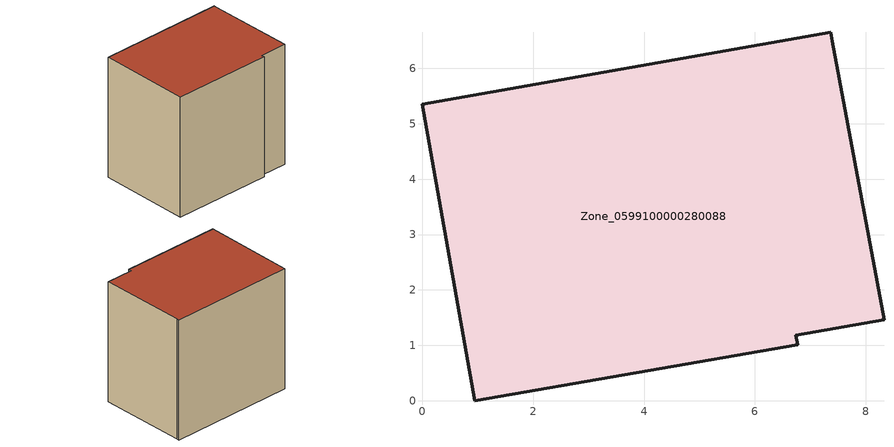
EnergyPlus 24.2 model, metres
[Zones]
Zone_0599100000280088
 floor ground (C_G): 0,5.35 7.37,6.65 7.39,6.49 8.33,1.46 6.74,1.18 6.77,1.01 0.94,0 z0
 wall outside (C_F): 0.94,0 6.77,1.01 6.74,1.18 8.33,1.46 7.39,6.49 7.37,6.65 0,5.35 0.94,0 z0:7.2
 roof outside (C_R): 7.37,6.65 0,5.35 0.94,0 6.77,1.01 6.74,1.18 8.33,1.46 7.39,6.49 z7.2
[BUILDING]
Pand.0599100000280088: North Axis=0; Terrain=City; Loads Convergence Tolerance Value=0.04; Temperature Convergence Tolerance Value=0.4; Solar Distribution=FullExterior; Maximum Number of Warmup Days=25; Minimum Number of Warmup Days=1
[Site:Location]
Rotterdam.The.Hague.AP_ZH_NLD Design_Conditions: Latitude=51.96; Longitude=4.45; Time Zone=1; Elevation=-4.5
[SITE:GROUNDTEMPERATURE:BUILDINGSURFACE]
18, 18, 18, 18, 18, 18, 18, 18, 18, 18, 18, 18
[MATERIAL] Thermal Absorptance=0.9; Solar Absorptance=0.7; Visible Absorptance=0.7
Name | Roughness | Thickness | Conductivity | Density | Specific Heat
G.TC.1946 | MediumSmooth | 0.15 | 1 | 540 | 1210
F.TC.1946 | Rough | 0.3 | 0.857143 | 1920 | 840
R.TC.1946 | MediumRough | 0.2 | 0.909091 | 1500 | 1000
[CONSTRUCTION]
C_G: G.TC.1946
C_F: F.TC.1946
C_R: R.TC.1946
[ZONE]
Zone_0599100000280088: Type=1; Multiplier=1; Ceiling Height=Autocalculate; Volume=Autocalculate; Floor Area=autocalculate; Part of Total Floor Area=Yes
[ZONEINFILTRATION:DESIGNFLOWRATE]
Infil_Zone_0599100000280088: Zone or ZoneList or Space or SpaceList=Zone_0599100000280088; Schedule=AlwaysOn; Design Flow Rate Calculation Method=Flow/Area; Flow Rate per Floor Area=0.003; Constant Term Coefficient=1; Temperature Term Coefficient=0; Velocity Term Coefficient=0; Velocity Squared Term Coefficient=0
[HVACTEMPLATE:ZONE:IDEALLOADSAIRSYSTEM]
Zone_0599100000280088: Maximum Heating Supply Air Temperature=50; Minimum Cooling Supply Air Temperature=13; Maximum Heating Supply Air Humidity Ratio=0.0156; Minimum Cooling Supply Air Humidity Ratio=0.0077; Heating Limit=NoLimit; Cooling Limit=NoLimit; Dehumidification Control Type=ConstantSensibleHeatRatio; Cooling Sensible Heat Ratio=0.7; Dehumidification Setpoint=60; Humidification Control Type=None; Humidification Setpoint=30; Outdoor Air Method=None; Outdoor Air Flow Rate per Person=0.00944; Outdoor Air Flow Rate per Zone Floor Area=0; Outdoor Air Flow Rate per Zone=0; Demand Controlled Ventilation Type=None; Outdoor Air Economizer Type=NoEconomizer; Heat Recovery Type=None; Sensible Heat Recovery Effectiveness=0.7; Latent Heat Recovery Effectiveness=0.65
[ZONECONTROL:THERMOSTAT]
ThermostatControl_Zone_0599100000280088: Zone or ZoneList=Zone_0599100000280088; Control Type Schedule=DualSetpointControlType; Control 1=Thermostat_Zone_0599100000280088; Temperature Difference Between Cutout And Setpoint=0
[THERMOSTATSETPOINT:DUALSETPOINT]
Thermostat_Zone_0599100000280088: Heating Setpoint Temperature Schedule=HeatingSetpoint_Zone_0599100000280088; Cooling Setpoint Temperature Schedule=CoolingSetpoint_Zone_0599100000280088
[SCHEDULE:COMPACT]
HeatingSetpoint_Zone_0599100000280088: Through: 12/31, For: AllDays, Until: 24:00, 21
CoolingSetpoint_Zone_0599100000280088: Through: 12/31, For: AllDays, Until: 24:00, 24
DualSetpointControlType: Through: 12/31, For: AllDays, Until: 24:00, 4
AlwaysOn: Through: 12/31, For: AllDays, Until: 24:00, 1
